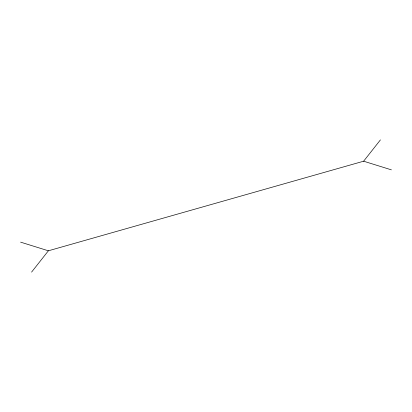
<?xml version="1.0" encoding="UTF-8"?>
<svg xmlns="http://www.w3.org/2000/svg" width="412" height="412" viewBox="0 0 412 412"><rect width="100%" height="100%" fill="white"/><g stroke="black" fill="none" stroke-linecap="round" stroke-linejoin="round"><path stroke-width="0.62" d="M31.58 272.111L48.379 250.795L363.621 161.205L391.4 169.852M363.621 161.205L380.42 139.889M20.6 242.148L48.379 250.795"/></g></svg>
